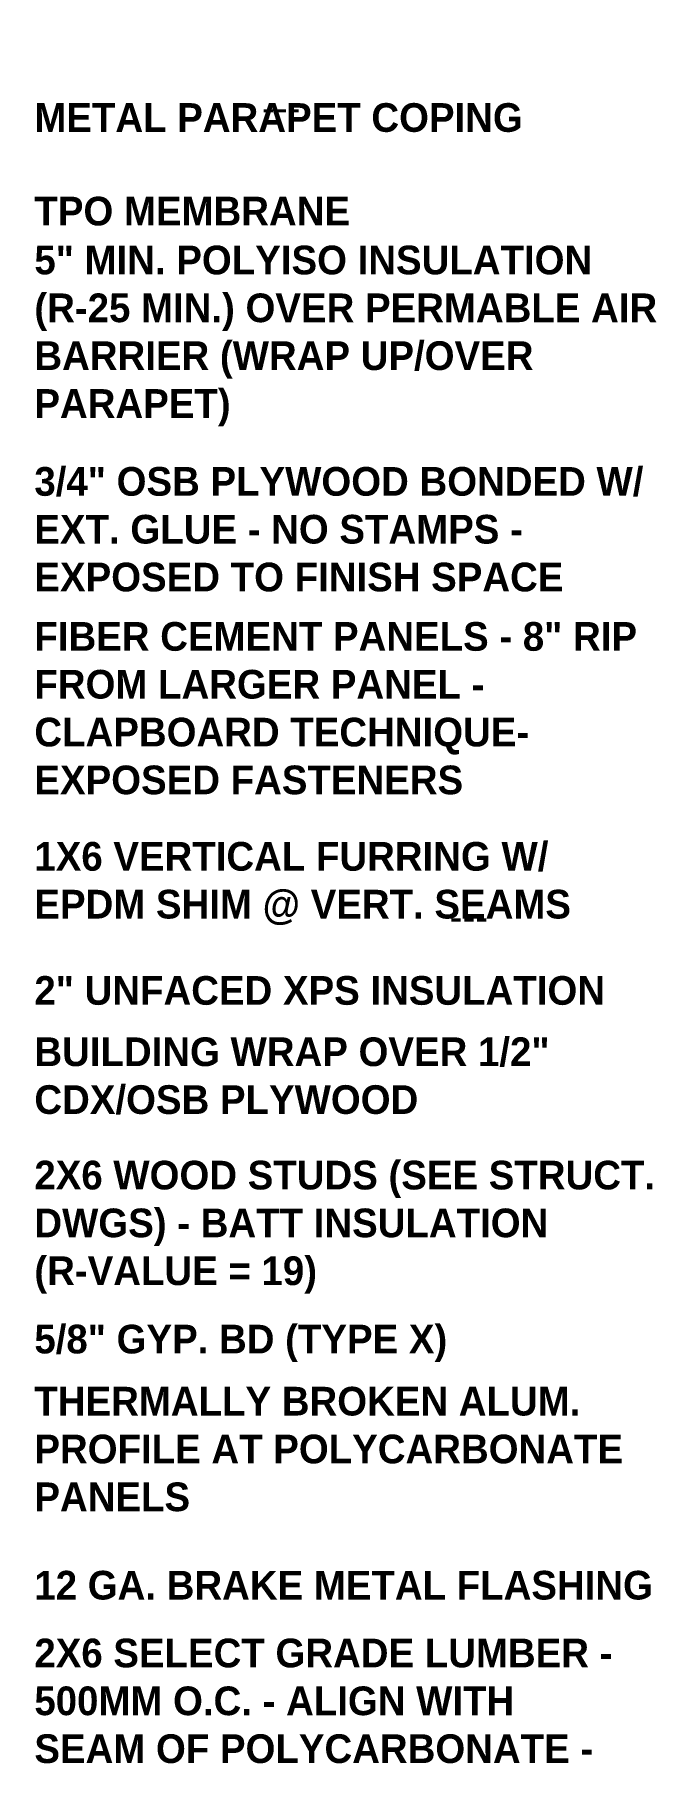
# Model space of a CAD drawing. Header units: inches. Extents: x -3674 to 3492, y -177 to 491.
# Drawn here: x 3441.5 to 3490.3, y 303.4 to 438.9 of the extents above; entities that cross this region are included whole.
import ezdxf

# ---------------------------------------------------------------- set-up
doc = ezdxf.new("R2010")
doc.units = ezdxf.units.IN
doc.header["$MEASUREMENT"] = 0
doc.layers.add('A-ANNO-SYMB', color=150, linetype='Continuous', lineweight=9)
doc.layers.add('G-ANNO-TEXT-1', color=231, linetype='Continuous', lineweight=9)
doc.styles.add('Century Gothic', font='ufonts.com_century-gothic.ttf', dxfattribs={"height": 2.25})
doc.styles.add('Century Gothic_B', font='GOTHICB.TTF', dxfattribs={"height": 2.25})

# ---------------------------------------------------------------- blocks, each defined once
blk = doc.blocks.new('Section - Callout Head-565430-WALL SECTION - COURTYARD - NORTH WALL - LOOKING WEST')
at = {"layer": 'A-ANNO-SYMB'}
for start, end in [(0, 180), (180, 0)]:
    blk.add_arc((3370.38, 432.92), 6, start, end, dxfattribs=at)
at = {"layer": 'A-ANNO-SYMB', "insert": (3459.35, 434.32), "char_height": 2.25, "width": 3.8632, "attachment_point": 1, "style": 'Century Gothic'}
blk.add_mtext('---', dxfattribs=at)

msp = doc.modelspace()

# ---------------------------------------------------------------- block references
at = {"layer": 'A-ANNO-SYMB'}
for p in [(0, 0), (14.71235, -63.44373)]:
    msp.add_blockref('Section - Callout Head-565430-WALL SECTION - COURTYARD - NORTH WALL - LOOKING WEST', p, dxfattribs=at)

# ---------------------------------------------------------------- texts
at = {"layer": 'G-ANNO-TEXT-1', "char_height": 2.25, "attachment_point": 1, "style": 'Century Gothic_B'}
for s, insert, width in [('METAL PARAPET COPING', (3441.51259, 433.542), 45.52575), ('TPO MEMBRANE', (3441.51259, 426.20675), 29.46675), ('5" MIN. POLYISO INSULATION', (3441.51259, 422.37095), 52.94925), ('(R-25 MIN.) OVER PERMABLE AIR', (3441.51259, 418.62095), 59.2365), ('BARRIER (WRAP UP/OVER', (3441.51259, 414.87095), 46.2075), ('PARAPET)', (3441.51259, 411.12095), 17.49825), ('3/4" OSB PLYWOOD BONDED W/', (3441.51259, 405.01477), 59.46375), ('EXT. GLUE - NO STAMPS -', (3441.51259, 401.26477), 45.67725), ('EXPOSED TO FINISH SPACE', (3441.51259, 397.51477), 48.70725), ('FIBER CEMENT PANELS - 8" RIP', (3441.51259, 392.85921), 54.237), ('FROM LARGER PANEL -', (3441.51259, 389.10921), 41.6625), ('CLAPBOARD TECHNIQUE-', (3441.51259, 385.35921), 46.88925), ('EXPOSED FASTENERS', (3441.51259, 381.60921), 37.64775), ('1X6 VERTICAL FURRING W/', (3441.51259, 375.61736), 48.783), ('EPDM SHIM @ VERT. SEAMS', (3441.51259, 371.86736), 49.01025), ('2" UNFACED XPS INSULATION', (3441.51259, 365.10471), 53.328), ('BUILDING WRAP OVER 1/2"', (3441.51259, 360.2971), 49.2375), ('CDX/OSB PLYWOOD', (3441.51259, 356.5471), 37.79925), ('2X6 WOOD STUDS (SEE STRUCT.', (3441.51259, 350.62712), 56.58525), ('DWGS) - BATT INSULATION', (3441.51259, 346.87712), 47.874), ('(R-VALUE = 19)', (3441.51259, 343.12712), 27.4215), ('5/8" GYP. BD (TYPE X)', (3441.51259, 337.76965), 39.46575), ('THERMALLY BROKEN ALUM.', (3441.51259, 332.90157), 49.5405), ('PROFILE AT POLYCARBONATE', (3441.51259, 329.15157), 53.55525), ('PANELS', (3441.51259, 325.40157), 13.71075), ('12 GA. BRAKE METAL FLASHING', (3441.51259, 318.47412), 57.64575), ('2X6 SELECT GRADE LUMBER -', (3441.51259, 313.15789), 52.722), ('500MM O.C. - ALIGN WITH', (3441.51259, 309.40789), 48.3285), ('SEAM OF POLYCARBONATE -', (3441.51259, 305.65789), 52.94925)]:
    msp.add_mtext(s, dxfattribs=dict(at, insert=insert, width=width))

doc.saveas('drawing.dxf')
